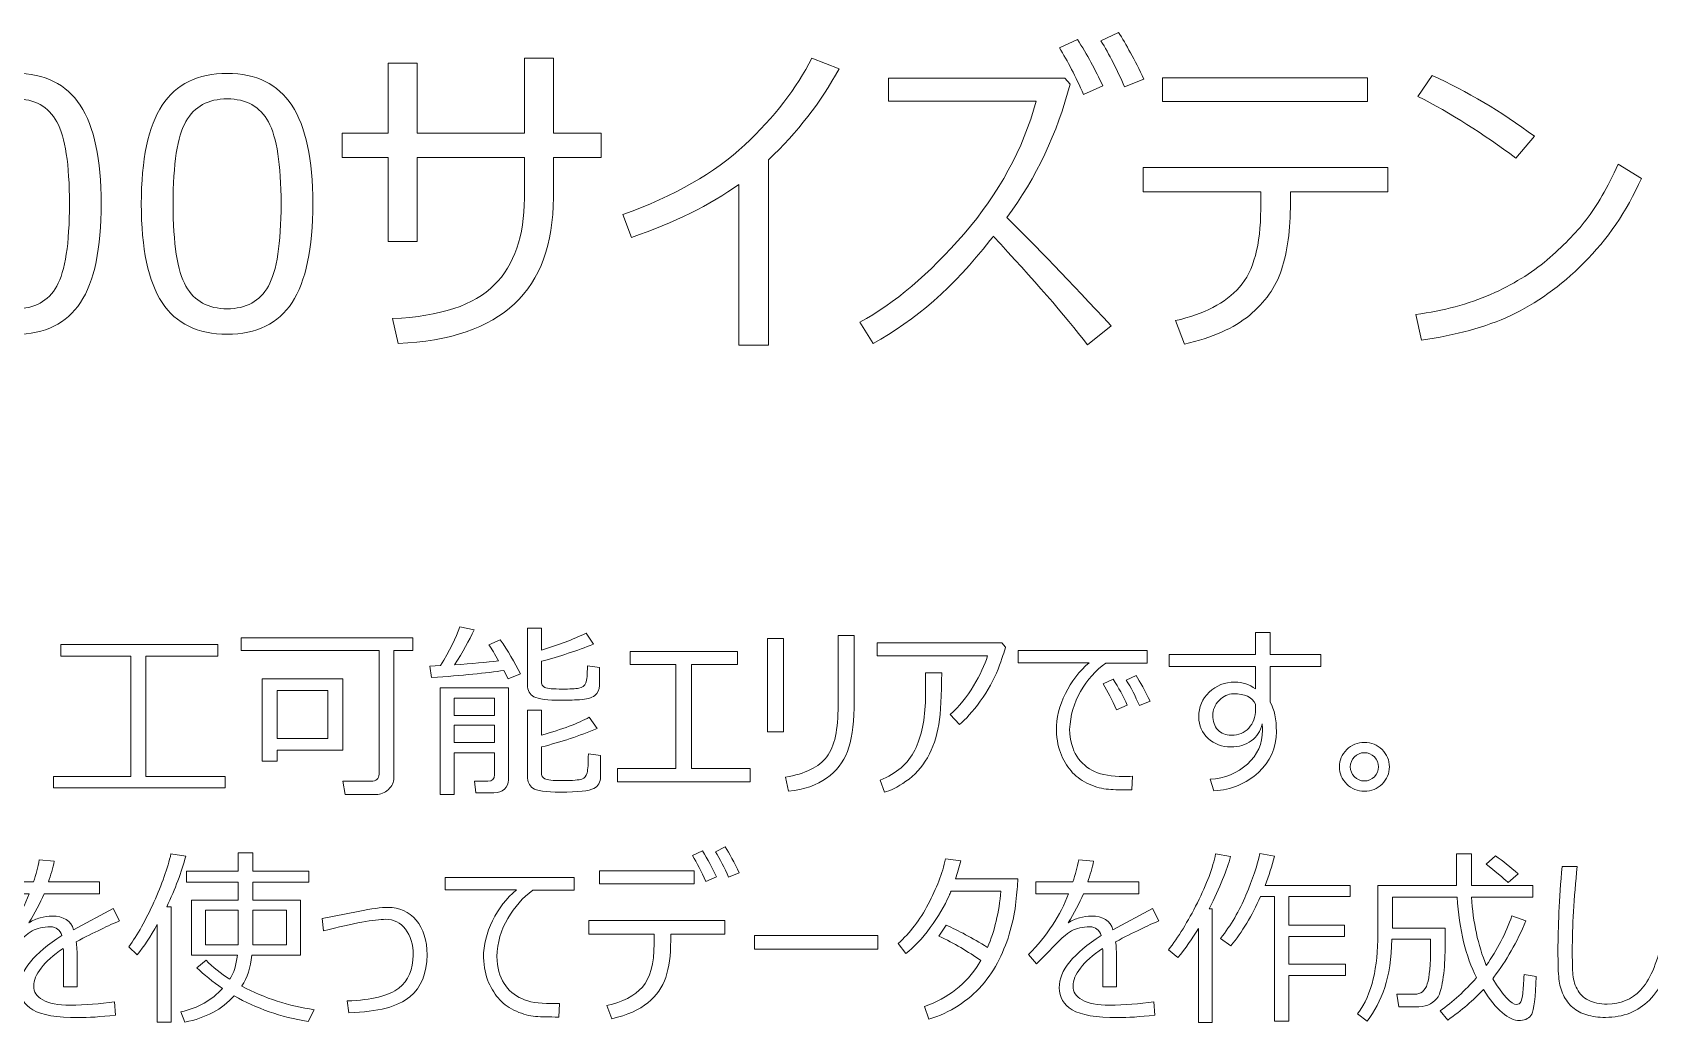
# Model space of a CAD drawing. Extents: x 0 to 812, y 0 to 300.
# Drawn here: x 637.84 to 680.57, y 273.74 to 299.9 of the extents above; entities that cross this region are included whole.
import ezdxf

# ---------------------------------------------------------------- set-up
doc = ezdxf.new("R2010")
doc.units = 0
doc.header["$MEASUREMENT"] = 0
doc.layers.add('TEMPLATE', color=216, linetype='CONTINUOUS', true_color=0x4c004c)

# ---------------------------------------------------------------- blocks, each defined once
blk = doc.blocks.new('block 3')
at = {"layer": 'TEMPLATE', "color": 214, "lineweight": 9, "true_color": 0x7f007f}
for points in [[(673.112, -1.923), (667.698, -1.923), (667.698, -1.295), (673.112, -1.295), (673.112, -1.923)], [(657.685, -18.575), (657.26, -18.575), (657.26, -16.11), (657.685, -16.11), (657.685, -18.575)], [(638.393, -20.057), (638.393, -19.752), (640.439, -19.752), (640.439, -16.581), (638.588, -16.581), (638.588, -16.273), (642.739, -16.273), (642.739, -16.581), (640.837, -16.581), (640.837, -19.752), (642.934, -19.752), (642.934, -20.057), (638.393, -20.057)], [(656.801, -19.901), (653.295, -19.901), (653.295, -19.545), (654.841, -19.545), (654.841, -16.801), (653.63, -16.801), (653.63, -16.456), (656.466, -16.456), (656.466, -16.801), (655.255, -16.801), (655.255, -19.545), (656.801, -19.545), (656.801, -19.901)], [(644.303, -19.064), (644.303, -19.349), (643.911, -19.349), (643.911, -17.176), (646.037, -17.176), (646.037, -19.064), (644.303, -19.064)], [(645.639, -17.482), (644.303, -17.482), (644.303, -18.751), (645.639, -18.751), (645.639, -17.482)], [(650.048, -18.143), (650.048, -17.689), (648.981, -17.689), (648.981, -18.143), (650.048, -18.143)], [(648.981, -18.861), (650.048, -18.861), (650.048, -18.402), (648.981, -18.402), (648.981, -18.861)], [(655.32, -22.595), (652.824, -22.595), (652.824, -22.246), (655.32, -22.246), (655.32, -22.595)], [(660.175, -24.319), (656.914, -24.319), (656.914, -23.958), (660.175, -23.958), (660.175, -24.319)]]:
    blk.add_lwpolyline(points, dxfattribs=at)
for points, knots in [([(666.116, -1.51), (666.116, -1.51), (665.611, -1.734), (665.611, -1.734), (665.4, -1.263), (665.187, -0.853), (664.973, -0.504), (664.973, -0.504), (665.448, -0.284), (665.448, -0.284), (665.703, -0.68), (665.926, -1.088), (666.116, -1.51)], [0, 0, 0, 0, 1, 1, 1, 2, 2, 2, 3, 3, 3, 4, 4, 4, 4]), ([(667.201, -1.33), (667.201, -1.33), (666.696, -1.537), (666.696, -1.537), (666.5, -1.083), (666.29, -0.677), (666.068, -0.319), (666.068, -0.319), (666.533, -0.095), (666.533, -0.095), (666.736, -0.409), (666.958, -0.82), (667.201, -1.33)], [0, 0, 0, 0, 1, 1, 1, 2, 2, 2, 3, 3, 3, 4, 4, 4, 4]), ([(648.001, -5.624), (648.001, -5.624), (647.237, -5.624), (647.237, -5.624), (647.237, -5.624), (647.237, -3.4), (647.237, -3.4), (647.237, -3.4), (646.024, -3.4), (646.024, -3.4), (646.024, -3.4), (646.024, -2.763), (646.024, -2.763), (646.024, -2.763), (647.237, -2.763), (647.237, -2.763), (647.237, -2.763), (647.237, -0.908), (647.237, -0.908), (647.237, -0.908), (648.001, -0.908), (648.001, -0.908), (648.001, -0.908), (648.001, -2.763), (648.001, -2.763), (648.001, -2.763), (650.836, -2.763), (650.836, -2.763), (650.836, -2.763), (650.836, -0.781), (650.836, -0.781), (650.836, -0.781), (651.601, -0.781), (651.601, -0.781), (651.601, -0.781), (651.601, -2.763), (651.601, -2.763), (651.601, -2.763), (652.862, -2.763), (652.862, -2.763), (652.862, -2.763), (652.862, -3.4), (652.862, -3.4), (652.862, -3.4), (651.601, -3.4), (651.601, -3.4), (651.601, -3.4), (651.601, -4.463), (651.601, -4.463), (651.601, -6.918), (650.234, -8.202), (647.501, -8.313), (647.501, -8.313), (647.355, -7.658), (647.355, -7.658), (648.615, -7.6), (649.51, -7.304), (650.041, -6.77), (650.571, -6.237), (650.836, -5.474), (650.836, -4.481), (650.836, -4.481), (650.836, -3.4), (650.836, -3.4), (650.836, -3.4), (648.001, -3.4), (648.001, -3.4), (648.001, -3.4), (648.001, -5.624), (648.001, -5.624)], [0, 0, 0, 0, 1, 1, 1, 2, 2, 2, 3, 3, 3, 4, 4, 4, 5, 5, 5, 6, 6, 6, 7, 7, 7, 8, 8, 8, 9, 9, 9, 10, 10, 10, 11, 11, 11, 12, 12, 12, 13, 13, 13, 14, 14, 14, 15, 15, 15, 16, 16, 16, 17, 17, 17, 18, 18, 18, 19, 19, 19, 20, 20, 20, 21, 21, 21, 22, 22, 22, 23, 23, 23, 23]), ([(657.287, -8.357), (657.287, -8.357), (656.505, -8.357), (656.505, -8.357), (656.505, -8.357), (656.505, -4.112), (656.505, -4.112), (655.743, -4.657), (654.797, -5.124), (653.666, -5.514), (653.666, -5.514), (653.433, -4.912), (653.433, -4.912), (654.796, -4.422), (655.87, -3.809), (656.657, -3.07), (657.443, -2.332), (658.034, -1.569), (658.43, -0.781), (658.43, -0.781), (659.15, -1.062), (659.15, -1.062), (658.67, -1.941), (658.049, -2.741), (657.287, -3.461), (657.287, -3.461), (657.287, -8.357), (657.287, -8.357)], [0, 0, 0, 0, 1, 1, 1, 2, 2, 2, 3, 3, 3, 4, 4, 4, 5, 5, 5, 6, 6, 6, 7, 7, 7, 8, 8, 8, 9, 9, 9, 9]), ([(637.393, -8.071), (636.613, -8.071), (636.041, -7.793), (635.675, -7.236), (635.308, -6.68), (635.125, -5.811), (635.125, -4.63), (635.125, -3.45), (635.309, -2.58), (635.677, -2.02), (636.044, -1.461), (636.616, -1.181), (637.393, -1.181), (638.163, -1.181), (638.733, -1.461), (639.102, -2.022), (639.471, -2.583), (639.656, -3.45), (639.656, -4.622), (639.656, -5.805), (639.473, -6.676), (639.107, -7.234), (638.74, -7.792), (638.169, -8.071), (637.393, -8.071)], [0, 0, 0, 0, 1, 1, 1, 2, 2, 2, 3, 3, 3, 4, 4, 4, 5, 5, 5, 6, 6, 6, 7, 7, 7, 8, 8, 8, 8]), ([(642.983, -8.071), (642.203, -8.071), (641.631, -7.793), (641.265, -7.236), (640.898, -6.68), (640.715, -5.811), (640.715, -4.63), (640.715, -3.45), (640.899, -2.58), (641.267, -2.02), (641.634, -1.461), (642.206, -1.181), (642.983, -1.181), (643.753, -1.181), (644.323, -1.461), (644.692, -2.022), (645.061, -2.583), (645.246, -3.45), (645.246, -4.622), (645.246, -5.805), (645.063, -6.676), (644.697, -7.234), (644.33, -7.792), (643.759, -8.071), (642.983, -8.071)], [0, 0, 0, 0, 1, 1, 1, 2, 2, 2, 3, 3, 3, 4, 4, 4, 5, 5, 5, 6, 6, 6, 7, 7, 7, 8, 8, 8, 8]), ([(677.528, -2.842), (677.528, -2.842), (677.032, -3.418), (677.032, -3.418), (676.168, -2.773), (675.305, -2.229), (674.444, -1.787), (674.444, -1.787), (674.822, -1.238), (674.822, -1.238), (675.735, -1.648), (676.638, -2.183), (677.528, -2.842)], [0, 0, 0, 0, 1, 1, 1, 2, 2, 2, 3, 3, 3, 4, 4, 4, 4]), ([(660.047, -8.313), (660.047, -8.313), (659.7, -7.755), (659.7, -7.755), (660.611, -7.263), (661.529, -6.483), (662.453, -5.415), (663.377, -4.347), (664.013, -3.18), (664.358, -1.915), (664.358, -1.915), (660.456, -1.915), (660.456, -1.915), (660.456, -1.915), (660.456, -1.304), (660.456, -1.304), (660.456, -1.304), (665.118, -1.304), (665.118, -1.304), (665.118, -1.304), (665.254, -1.466), (665.254, -1.466), (664.918, -2.755), (664.361, -3.93), (663.585, -4.991), (664.338, -5.726), (665.254, -6.678), (666.336, -7.847), (666.336, -7.847), (665.712, -8.348), (665.712, -8.348), (665.114, -7.572), (664.285, -6.617), (663.224, -5.483), (663.195, -5.521), (663.166, -5.559), (663.136, -5.597), (662.187, -6.813), (661.157, -7.718), (660.047, -8.313)], [0, 0, 0, 0, 1, 1, 1, 2, 2, 2, 3, 3, 3, 4, 4, 4, 5, 5, 5, 6, 6, 6, 7, 7, 7, 8, 8, 8, 9, 9, 9, 10, 10, 10, 11, 11, 11, 12, 12, 12, 13, 13, 13, 13]), ([(637.393, -1.853), (636.892, -1.853), (636.529, -2.052), (636.303, -2.449), (636.077, -2.845), (635.965, -3.573), (635.965, -4.63), (635.965, -5.679), (636.077, -6.403), (636.303, -6.801), (636.529, -7.2), (636.892, -7.399), (637.393, -7.399), (637.894, -7.399), (638.256, -7.2), (638.481, -6.801), (638.705, -6.403), (638.816, -5.676), (638.816, -4.622), (638.816, -3.587), (638.705, -2.868), (638.483, -2.462), (638.26, -2.056), (637.897, -1.853), (637.393, -1.853)], [0, 0, 0, 0, 1, 1, 1, 2, 2, 2, 3, 3, 3, 4, 4, 4, 5, 5, 5, 6, 6, 6, 7, 7, 7, 8, 8, 8, 8]), ([(642.983, -1.853), (642.482, -1.853), (642.119, -2.052), (641.893, -2.449), (641.667, -2.845), (641.555, -3.573), (641.555, -4.63), (641.555, -5.679), (641.667, -6.403), (641.893, -6.801), (642.119, -7.2), (642.482, -7.399), (642.983, -7.399), (643.484, -7.399), (643.846, -7.2), (644.071, -6.801), (644.295, -6.403), (644.407, -5.676), (644.407, -4.622), (644.407, -3.587), (644.295, -2.868), (644.073, -2.462), (643.85, -2.056), (643.487, -1.853), (642.983, -1.853)], [0, 0, 0, 0, 1, 1, 1, 2, 2, 2, 3, 3, 3, 4, 4, 4, 5, 5, 5, 6, 6, 6, 7, 7, 7, 8, 8, 8, 8]), ([(671.077, -4.604), (671.077, -5.313), (670.999, -5.9), (670.842, -6.366), (670.686, -6.832), (670.402, -7.234), (669.992, -7.572), (669.582, -7.911), (669.01, -8.164), (668.278, -8.331), (668.278, -8.331), (668.041, -7.711), (668.041, -7.711), (668.794, -7.544), (669.357, -7.249), (669.73, -6.825), (670.104, -6.402), (670.291, -5.716), (670.291, -4.767), (670.291, -4.767), (670.291, -4.31), (670.291, -4.31), (670.291, -4.31), (667.184, -4.31), (667.184, -4.31), (667.184, -4.31), (667.184, -3.668), (667.184, -3.668), (667.184, -3.668), (673.653, -3.668), (673.653, -3.668), (673.653, -3.668), (673.653, -4.31), (673.653, -4.31), (673.653, -4.31), (671.077, -4.31), (671.077, -4.31), (671.077, -4.31), (671.077, -4.604), (671.077, -4.604)], [0, 0, 0, 0, 1, 1, 1, 2, 2, 2, 3, 3, 3, 4, 4, 4, 5, 5, 5, 6, 6, 6, 7, 7, 7, 8, 8, 8, 9, 9, 9, 10, 10, 10, 11, 11, 11, 12, 12, 12, 13, 13, 13, 13]), ([(680.35, -3.958), (679.957, -4.828), (679.45, -5.572), (678.829, -6.188), (678.208, -6.805), (677.563, -7.268), (676.896, -7.577), (676.228, -7.886), (675.443, -8.102), (674.54, -8.225), (674.54, -8.225), (674.386, -7.548), (674.386, -7.548), (675.122, -7.452), (675.781, -7.275), (676.364, -7.019), (676.947, -6.763), (677.444, -6.459), (677.856, -6.109), (678.267, -5.759), (678.613, -5.405), (678.891, -5.046), (679.169, -4.687), (679.45, -4.198), (679.735, -3.58), (679.735, -3.58), (680.35, -3.958), (680.35, -3.958)], [0, 0, 0, 0, 1, 1, 1, 2, 2, 2, 3, 3, 3, 4, 4, 4, 5, 5, 5, 6, 6, 6, 7, 7, 7, 8, 8, 8, 9, 9, 9, 9]), ([(648.386, -17.145), (648.386, -17.145), (648.339, -16.837), (648.339, -16.837), (648.339, -16.837), (648.617, -16.827), (648.617, -16.827), (648.86, -16.433), (649.031, -16.092), (649.13, -15.802), (649.13, -15.802), (649.506, -15.885), (649.506, -15.885), (649.377, -16.163), (649.207, -16.47), (648.993, -16.805), (649.449, -16.775), (649.837, -16.74), (650.156, -16.703), (650.056, -16.524), (649.971, -16.381), (649.899, -16.276), (649.899, -16.276), (650.199, -16.144), (650.199, -16.144), (650.396, -16.435), (650.576, -16.736), (650.736, -17.047), (650.736, -17.047), (650.41, -17.174), (650.41, -17.174), (650.41, -17.174), (650.295, -16.957), (650.295, -16.957), (649.836, -17.02), (649.199, -17.083), (648.386, -17.145)], [0, 0, 0, 0, 1, 1, 1, 2, 2, 2, 3, 3, 3, 4, 4, 4, 5, 5, 5, 6, 6, 6, 7, 7, 7, 8, 8, 8, 9, 9, 9, 10, 10, 10, 11, 11, 11, 12, 12, 12, 12]), ([(646.918, -20.231), (646.918, -20.231), (646.098, -20.231), (646.098, -20.231), (646.098, -20.231), (646.042, -19.879), (646.042, -19.879), (646.042, -19.879), (646.777, -19.879), (646.777, -19.879), (646.923, -19.879), (646.997, -19.818), (646.997, -19.696), (646.997, -19.696), (646.997, -16.427), (646.997, -16.427), (646.997, -16.427), (643.354, -16.427), (643.354, -16.427), (643.354, -16.427), (643.354, -16.09), (643.354, -16.09), (643.354, -16.09), (647.888, -16.09), (647.888, -16.09), (647.888, -16.09), (647.888, -16.427), (647.888, -16.427), (647.888, -16.427), (647.387, -16.427), (647.387, -16.427), (647.387, -16.427), (647.387, -19.789), (647.387, -19.789), (647.387, -19.911), (647.339, -20.015), (647.242, -20.101), (647.145, -20.187), (647.037, -20.231), (646.918, -20.231)], [0, 0, 0, 0, 1, 1, 1, 2, 2, 2, 3, 3, 3, 4, 4, 4, 5, 5, 5, 6, 6, 6, 7, 7, 7, 8, 8, 8, 9, 9, 9, 10, 10, 10, 11, 11, 11, 12, 12, 12, 13, 13, 13, 13]), ([(650.92, -15.834), (650.92, -15.834), (651.286, -15.834), (651.286, -15.834), (651.286, -15.834), (651.286, -16.42), (651.286, -16.42), (651.724, -16.286), (652.117, -16.136), (652.465, -15.97), (652.465, -15.97), (652.658, -16.261), (652.658, -16.261), (652.232, -16.432), (651.774, -16.582), (651.286, -16.712), (651.286, -16.712), (651.286, -17.235), (651.286, -17.235), (651.286, -17.318), (651.317, -17.374), (651.379, -17.403), (651.441, -17.433), (651.595, -17.447), (651.843, -17.447), (652.036, -17.447), (652.18, -17.439), (652.273, -17.423), (652.367, -17.407), (652.428, -17.361), (652.458, -17.285), (652.487, -17.209), (652.502, -17.058), (652.502, -16.832), (652.502, -16.832), (652.817, -16.874), (652.817, -16.874), (652.817, -16.874), (652.817, -17.352), (652.817, -17.352), (652.817, -17.466), (652.776, -17.555), (652.693, -17.618), (652.611, -17.682), (652.479, -17.718), (652.295, -17.728), (652.112, -17.738), (651.954, -17.743), (651.821, -17.743), (651.444, -17.743), (651.201, -17.712), (651.088, -17.65), (650.976, -17.588), (650.92, -17.484), (650.92, -17.338), (650.92, -17.338), (650.92, -15.834), (650.92, -15.834)], [0, 0, 0, 0, 1, 1, 1, 2, 2, 2, 3, 3, 3, 4, 4, 4, 5, 5, 5, 6, 6, 6, 7, 7, 7, 8, 8, 8, 9, 9, 9, 10, 10, 10, 11, 11, 11, 12, 12, 12, 13, 13, 13, 14, 14, 14, 15, 15, 15, 16, 16, 16, 17, 17, 17, 18, 18, 18, 19, 19, 19, 19]), ([(659.548, -17.95), (659.536, -18.431), (659.477, -18.812), (659.369, -19.095), (659.262, -19.379), (659.079, -19.613), (658.822, -19.8), (658.565, -19.986), (658.23, -20.101), (657.817, -20.145), (657.817, -20.145), (657.736, -19.772), (657.736, -19.772), (658.255, -19.687), (658.618, -19.508), (658.825, -19.236), (659.032, -18.963), (659.131, -18.511), (659.123, -17.88), (659.123, -17.88), (659.123, -16.027), (659.123, -16.027), (659.123, -16.027), (659.548, -16.027), (659.548, -16.027), (659.548, -16.027), (659.548, -17.95), (659.548, -17.95)], [0, 0, 0, 0, 1, 1, 1, 2, 2, 2, 3, 3, 3, 4, 4, 4, 5, 5, 5, 6, 6, 6, 7, 7, 7, 8, 8, 8, 9, 9, 9, 9]), ([(663.547, -16.341), (663.525, -16.444), (663.46, -16.637), (663.35, -16.919), (663.24, -17.201), (663.084, -17.484), (662.882, -17.766), (662.679, -18.048), (662.494, -18.253), (662.328, -18.38), (662.328, -18.38), (662.089, -18.116), (662.089, -18.116), (662.325, -17.905), (662.53, -17.654), (662.704, -17.364), (662.878, -17.075), (663.001, -16.81), (663.073, -16.571), (663.073, -16.571), (660.161, -16.571), (660.161, -16.571), (660.161, -16.571), (660.161, -16.227), (660.161, -16.227), (660.161, -16.227), (663.451, -16.227), (663.451, -16.227), (663.451, -16.227), (663.547, -16.341), (663.547, -16.341)], [0, 0, 0, 0, 1, 1, 1, 2, 2, 2, 3, 3, 3, 4, 4, 4, 5, 5, 5, 6, 6, 6, 7, 7, 7, 8, 8, 8, 9, 9, 9, 10, 10, 10, 10]), ([(671.877, -16.854), (671.877, -16.854), (670.544, -16.854), (670.544, -16.854), (670.544, -16.854), (670.544, -17.794), (670.544, -17.794), (670.651, -17.983), (670.705, -18.242), (670.705, -18.57), (670.703, -19), (670.544, -19.361), (670.228, -19.653), (669.911, -19.945), (669.52, -20.106), (669.055, -20.135), (669.055, -20.135), (668.955, -19.83), (668.955, -19.83), (669.345, -19.803), (669.674, -19.668), (669.939, -19.427), (670.206, -19.187), (670.339, -18.888), (670.339, -18.531), (670.339, -18.471), (670.336, -18.417), (670.329, -18.368), (670.288, -18.557), (670.193, -18.705), (670.043, -18.813), (669.894, -18.922), (669.714, -18.976), (669.504, -18.976), (669.266, -18.976), (669.065, -18.9), (668.901, -18.75), (668.736, -18.599), (668.654, -18.41), (668.654, -18.182), (668.654, -17.92), (668.746, -17.702), (668.931, -17.527), (669.116, -17.352), (669.343, -17.264), (669.611, -17.264), (669.813, -17.264), (669.993, -17.324), (670.151, -17.443), (670.151, -17.443), (670.151, -16.854), (670.151, -16.854), (670.151, -16.854), (667.876, -16.854), (667.876, -16.854), (667.876, -16.854), (667.876, -16.534), (667.876, -16.534), (667.876, -16.534), (670.151, -16.534), (670.151, -16.534), (670.151, -16.534), (670.151, -15.951), (670.151, -15.951), (670.151, -15.951), (670.544, -15.951), (670.544, -15.951), (670.544, -15.951), (670.544, -16.534), (670.544, -16.534), (670.544, -16.534), (671.877, -16.534), (671.877, -16.534), (671.877, -16.534), (671.877, -16.854), (671.877, -16.854)], [0, 0, 0, 0, 1, 1, 1, 2, 2, 2, 3, 3, 3, 4, 4, 4, 5, 5, 5, 6, 6, 6, 7, 7, 7, 8, 8, 8, 9, 9, 9, 10, 10, 10, 11, 11, 11, 12, 12, 12, 13, 13, 13, 14, 14, 14, 15, 15, 15, 16, 16, 16, 17, 17, 17, 18, 18, 18, 19, 19, 19, 20, 20, 20, 21, 21, 21, 22, 22, 22, 23, 23, 23, 24, 24, 24, 25, 25, 25, 25]), ([(667.29, -16.759), (667.29, -16.759), (666.196, -16.759), (666.196, -16.759), (665.932, -16.954), (665.711, -17.204), (665.533, -17.507), (665.355, -17.811), (665.258, -18.146), (665.243, -18.512), (665.252, -18.803), (665.315, -19.04), (665.434, -19.222), (665.553, -19.405), (665.709, -19.539), (665.903, -19.626), (666.096, -19.714), (666.353, -19.757), (666.672, -19.757), (666.747, -19.757), (666.823, -19.755), (666.901, -19.75), (666.901, -19.75), (666.882, -20.111), (666.882, -20.111), (666.882, -20.111), (666.872, -20.111), (666.872, -20.111), (666.629, -20.111), (666.428, -20.106), (666.268, -20.095), (666.107, -20.085), (665.938, -20.039), (665.761, -19.96), (665.584, -19.88), (665.437, -19.779), (665.322, -19.656), (665.206, -19.533), (665.108, -19.379), (665.027, -19.196), (664.947, -19.012), (664.902, -18.793), (664.892, -18.539), (664.892, -18.212), (664.971, -17.887), (665.13, -17.566), (665.289, -17.244), (665.499, -16.972), (665.761, -16.749), (665.761, -16.749), (663.879, -16.749), (663.879, -16.749), (663.879, -16.749), (663.879, -16.424), (663.879, -16.424), (663.879, -16.424), (667.29, -16.424), (667.29, -16.424), (667.29, -16.424), (667.29, -16.759), (667.29, -16.759)], [0, 0, 0, 0, 1, 1, 1, 2, 2, 2, 3, 3, 3, 4, 4, 4, 5, 5, 5, 6, 6, 6, 7, 7, 7, 8, 8, 8, 9, 9, 9, 10, 10, 10, 11, 11, 11, 12, 12, 12, 13, 13, 13, 14, 14, 14, 15, 15, 15, 16, 16, 16, 17, 17, 17, 18, 18, 18, 19, 19, 19, 20, 20, 20, 20]), ([(661.862, -17.02), (661.862, -17.603), (661.837, -18.057), (661.785, -18.383), (661.734, -18.708), (661.634, -19.001), (661.485, -19.26), (661.336, -19.52), (661.147, -19.728), (660.917, -19.884), (660.688, -20.04), (660.498, -20.135), (660.348, -20.17), (660.348, -20.17), (660.234, -19.85), (660.234, -19.85), (660.668, -19.679), (660.974, -19.415), (661.152, -19.058), (661.329, -18.7), (661.424, -18.247), (661.435, -17.696), (661.435, -17.696), (661.437, -17.02), (661.437, -17.02), (661.437, -17.02), (661.862, -17.02), (661.862, -17.02)], [0, 0, 0, 0, 1, 1, 1, 2, 2, 2, 3, 3, 3, 4, 4, 4, 5, 5, 5, 6, 6, 6, 7, 7, 7, 8, 8, 8, 9, 9, 9, 9]), ([(667.368, -17.77), (667.368, -17.77), (667.087, -17.884), (667.087, -17.884), (666.978, -17.632), (666.861, -17.407), (666.738, -17.208), (666.738, -17.208), (666.996, -17.084), (666.996, -17.084), (667.109, -17.258), (667.232, -17.486), (667.368, -17.77)], [0, 0, 0, 0, 1, 1, 1, 2, 2, 2, 3, 3, 3, 4, 4, 4, 4]), ([(650.048, -19.132), (650.048, -19.132), (648.981, -19.132), (648.981, -19.132), (648.981, -19.132), (648.981, -20.233), (648.981, -20.233), (648.981, -20.233), (648.615, -20.233), (648.615, -20.233), (648.615, -20.233), (648.615, -17.413), (648.615, -17.413), (648.615, -17.413), (650.414, -17.413), (650.414, -17.413), (650.414, -17.413), (650.414, -19.847), (650.414, -19.847), (650.414, -19.943), (650.379, -20.024), (650.308, -20.09), (650.237, -20.156), (650.146, -20.189), (650.033, -20.189), (650.033, -20.189), (649.557, -20.189), (649.557, -20.189), (649.557, -20.189), (649.518, -19.877), (649.518, -19.877), (649.518, -19.877), (649.87, -19.877), (649.87, -19.877), (649.989, -19.877), (650.048, -19.821), (650.048, -19.708), (650.048, -19.708), (650.048, -19.132), (650.048, -19.132)], [0, 0, 0, 0, 1, 1, 1, 2, 2, 2, 3, 3, 3, 4, 4, 4, 5, 5, 5, 6, 6, 6, 7, 7, 7, 8, 8, 8, 9, 9, 9, 10, 10, 10, 11, 11, 11, 12, 12, 12, 13, 13, 13, 13]), ([(666.764, -17.87), (666.764, -17.87), (666.484, -17.994), (666.484, -17.994), (666.367, -17.732), (666.248, -17.504), (666.13, -17.311), (666.13, -17.311), (666.393, -17.189), (666.393, -17.189), (666.535, -17.408), (666.659, -17.635), (666.764, -17.87)], [0, 0, 0, 0, 1, 1, 1, 2, 2, 2, 3, 3, 3, 4, 4, 4, 4]), ([(670.156, -17.845), (670.063, -17.661), (669.869, -17.569), (669.575, -17.569), (669.431, -17.571), (669.304, -17.63), (669.191, -17.748), (669.079, -17.865), (669.024, -17.996), (669.025, -18.141), (669.025, -18.299), (669.069, -18.426), (669.157, -18.522), (669.245, -18.618), (669.365, -18.666), (669.516, -18.666), (669.708, -18.666), (669.862, -18.603), (669.976, -18.478), (670.091, -18.352), (670.151, -18.188), (670.156, -17.985), (670.156, -17.985), (670.156, -17.845), (670.156, -17.845)], [0, 0, 0, 0, 1, 1, 1, 2, 2, 2, 3, 3, 3, 4, 4, 4, 5, 5, 5, 6, 6, 6, 7, 7, 7, 8, 8, 8, 8]), ([(650.92, -18.006), (650.92, -18.006), (651.286, -18.006), (651.286, -18.006), (651.286, -18.006), (651.286, -18.663), (651.286, -18.663), (651.843, -18.51), (652.262, -18.352), (652.546, -18.19), (652.546, -18.19), (652.756, -18.485), (652.756, -18.485), (652.302, -18.679), (651.812, -18.842), (651.286, -18.976), (651.286, -18.976), (651.286, -19.647), (651.286, -19.647), (651.286, -19.732), (651.316, -19.789), (651.378, -19.819), (651.439, -19.849), (651.591, -19.864), (651.835, -19.864), (652.113, -19.864), (652.287, -19.851), (652.356, -19.825), (652.426, -19.799), (652.471, -19.744), (652.493, -19.661), (652.515, -19.577), (652.526, -19.409), (652.526, -19.159), (652.526, -19.159), (652.848, -19.198), (652.848, -19.198), (652.848, -19.198), (652.848, -19.769), (652.848, -19.769), (652.848, -19.906), (652.789, -20.007), (652.67, -20.072), (652.551, -20.137), (652.257, -20.17), (651.787, -20.17), (651.397, -20.17), (651.156, -20.135), (651.061, -20.065), (650.967, -19.995), (650.92, -19.891), (650.92, -19.755), (650.92, -19.755), (650.92, -18.006), (650.92, -18.006)], [0, 0, 0, 0, 1, 1, 1, 2, 2, 2, 3, 3, 3, 4, 4, 4, 5, 5, 5, 6, 6, 6, 7, 7, 7, 8, 8, 8, 9, 9, 9, 10, 10, 10, 11, 11, 11, 12, 12, 12, 13, 13, 13, 14, 14, 14, 15, 15, 15, 16, 16, 16, 17, 17, 17, 18, 18, 18, 18]), ([(672.372, -19.501), (672.372, -19.323), (672.436, -19.172), (672.565, -19.047), (672.694, -18.921), (672.849, -18.859), (673.031, -18.859), (673.214, -18.859), (673.369, -18.921), (673.498, -19.047), (673.626, -19.172), (673.691, -19.323), (673.691, -19.501), (673.691, -19.678), (673.626, -19.829), (673.498, -19.955), (673.369, -20.08), (673.214, -20.143), (673.031, -20.143), (672.849, -20.143), (672.694, -20.08), (672.565, -19.955), (672.436, -19.829), (672.372, -19.678), (672.372, -19.501)], [0, 0, 0, 0, 1, 1, 1, 2, 2, 2, 3, 3, 3, 4, 4, 4, 5, 5, 5, 6, 6, 6, 7, 7, 7, 8, 8, 8, 8]), ([(672.658, -19.501), (672.658, -19.603), (672.695, -19.691), (672.768, -19.764), (672.841, -19.838), (672.929, -19.874), (673.031, -19.874), (673.134, -19.874), (673.222, -19.838), (673.295, -19.764), (673.368, -19.691), (673.405, -19.603), (673.405, -19.501), (673.405, -19.398), (673.368, -19.31), (673.295, -19.237), (673.222, -19.164), (673.134, -19.127), (673.031, -19.127), (672.929, -19.127), (672.841, -19.164), (672.768, -19.237), (672.695, -19.31), (672.658, -19.398), (672.658, -19.501)], [0, 0, 0, 0, 1, 1, 1, 2, 2, 2, 3, 3, 3, 4, 4, 4, 5, 5, 5, 6, 6, 6, 7, 7, 7, 8, 8, 8, 8]), ([(645.119, -26.228), (644.402, -26.111), (643.752, -25.885), (643.171, -25.55), (642.846, -25.909), (642.41, -26.141), (641.865, -26.245), (641.865, -26.245), (641.762, -25.974), (641.762, -25.974), (642.215, -25.87), (642.582, -25.664), (642.863, -25.357), (642.598, -25.176), (642.372, -24.995), (642.185, -24.812), (642.185, -24.812), (642.427, -24.612), (642.427, -24.612), (642.602, -24.791), (642.811, -24.958), (643.054, -25.113), (643.158, -24.945), (643.225, -24.734), (643.254, -24.48), (643.254, -24.48), (642.038, -24.48), (642.038, -24.48), (642.038, -24.48), (642.038, -23.02), (642.038, -23.02), (642.038, -23.02), (643.276, -23.02), (643.276, -23.02), (643.276, -23.02), (643.276, -22.551), (643.276, -22.551), (643.276, -22.551), (641.911, -22.551), (641.911, -22.551), (641.911, -22.551), (641.911, -22.261), (641.911, -22.261), (641.911, -22.261), (643.276, -22.261), (643.276, -22.261), (643.276, -22.261), (643.276, -21.773), (643.276, -21.773), (643.276, -21.773), (643.659, -21.773), (643.659, -21.773), (643.659, -21.773), (643.659, -22.261), (643.659, -22.261), (643.659, -22.261), (645.139, -22.261), (645.139, -22.261), (645.139, -22.261), (645.139, -22.551), (645.139, -22.551), (645.139, -22.551), (643.659, -22.551), (643.659, -22.551), (643.659, -22.551), (643.659, -23.02), (643.659, -23.02), (643.659, -23.02), (644.919, -23.02), (644.919, -23.02), (644.919, -23.02), (644.919, -24.48), (644.919, -24.48), (644.919, -24.48), (643.638, -24.48), (643.638, -24.48), (643.6, -24.807), (643.512, -25.076), (643.374, -25.286), (643.374, -25.286), (643.369, -25.296), (643.369, -25.296), (643.979, -25.616), (644.616, -25.824), (645.281, -25.918), (645.281, -25.918), (645.119, -26.228), (645.119, -26.228)], [0, 0, 0, 0, 1, 1, 1, 2, 2, 2, 3, 3, 3, 4, 4, 4, 5, 5, 5, 6, 6, 6, 7, 7, 7, 8, 8, 8, 9, 9, 9, 10, 10, 10, 11, 11, 11, 12, 12, 12, 13, 13, 13, 14, 14, 14, 15, 15, 15, 16, 16, 16, 17, 17, 17, 18, 18, 18, 19, 19, 19, 20, 20, 20, 21, 21, 21, 22, 22, 22, 23, 23, 23, 24, 24, 24, 25, 25, 25, 26, 26, 26, 27, 27, 27, 28, 28, 28, 29, 29, 29, 29]), ([(655.91, -22.405), (655.91, -22.405), (655.63, -22.529), (655.63, -22.529), (655.512, -22.267), (655.394, -22.039), (655.275, -21.846), (655.275, -21.846), (655.539, -21.724), (655.539, -21.724), (655.681, -21.944), (655.805, -22.171), (655.91, -22.405)], [0, 0, 0, 0, 1, 1, 1, 2, 2, 2, 3, 3, 3, 4, 4, 4, 4]), ([(656.513, -22.305), (656.513, -22.305), (656.232, -22.42), (656.232, -22.42), (656.124, -22.167), (656.007, -21.942), (655.883, -21.743), (655.883, -21.743), (656.142, -21.619), (656.142, -21.619), (656.255, -21.793), (656.378, -22.022), (656.513, -22.305)], [0, 0, 0, 0, 1, 1, 1, 2, 2, 2, 3, 3, 3, 4, 4, 4, 4]), ([(670.654, -26.218), (670.654, -26.218), (670.654, -22.93), (670.654, -22.93), (670.654, -22.93), (670.286, -22.93), (670.286, -22.93), (670.062, -23.433), (669.801, -23.866), (669.502, -24.229), (669.502, -24.229), (669.231, -24.036), (669.231, -24.036), (669.504, -23.686), (669.728, -23.303), (669.902, -22.888), (670.077, -22.473), (670.198, -22.108), (670.266, -21.792), (670.266, -21.792), (670.659, -21.858), (670.659, -21.858), (670.591, -22.12), (670.506, -22.381), (670.405, -22.639), (670.405, -22.639), (672.654, -22.639), (672.654, -22.639), (672.654, -22.639), (672.654, -22.93), (672.654, -22.93), (672.654, -22.93), (671.037, -22.93), (671.037, -22.93), (671.037, -22.93), (671.037, -23.684), (671.037, -23.684), (671.037, -23.684), (672.505, -23.684), (672.505, -23.684), (672.505, -23.684), (672.505, -23.98), (672.505, -23.98), (672.505, -23.98), (671.037, -23.98), (671.037, -23.98), (671.037, -23.98), (671.037, -24.714), (671.037, -24.714), (671.037, -24.714), (672.532, -24.714), (672.532, -24.714), (672.532, -24.714), (672.532, -25.015), (672.532, -25.015), (672.532, -25.015), (671.037, -25.015), (671.037, -25.015), (671.037, -25.015), (671.037, -26.218), (671.037, -26.218), (671.037, -26.218), (670.654, -26.218), (670.654, -26.218)], [0, 0, 0, 0, 1, 1, 1, 2, 2, 2, 3, 3, 3, 4, 4, 4, 5, 5, 5, 6, 6, 6, 7, 7, 7, 8, 8, 8, 9, 9, 9, 10, 10, 10, 11, 11, 11, 12, 12, 12, 13, 13, 13, 14, 14, 14, 15, 15, 15, 16, 16, 16, 17, 17, 17, 18, 18, 18, 19, 19, 19, 20, 20, 20, 21, 21, 21, 21]), ([(639.021, -25.315), (639.021, -25.315), (638.659, -25.315), (638.659, -25.315), (638.659, -25.315), (638.659, -24.514), (638.659, -24.514), (638.659, -24.436), (638.657, -24.364), (638.652, -24.297), (638.131, -24.657), (637.871, -24.99), (637.871, -25.296), (637.871, -25.449), (637.95, -25.57), (638.11, -25.661), (638.269, -25.751), (638.513, -25.796), (638.84, -25.796), (639.235, -25.796), (639.624, -25.766), (640.004, -25.706), (640.004, -25.706), (640.029, -26.06), (640.029, -26.06), (639.642, -26.105), (639.316, -26.128), (639.052, -26.128), (638.481, -26.128), (638.081, -26.06), (637.851, -25.923), (637.622, -25.786), (637.507, -25.591), (637.507, -25.337), (637.505, -25.106), (637.598, -24.878), (637.784, -24.652), (637.97, -24.427), (638.247, -24.195), (638.613, -23.958), (638.566, -23.805), (638.467, -23.728), (638.318, -23.728), (638.122, -23.728), (637.961, -23.764), (637.833, -23.834), (637.705, -23.905), (637.507, -24.083), (637.238, -24.368), (637.238, -24.368), (636.907, -24.71), (636.907, -24.71), (636.907, -24.71), (636.696, -24.461), (636.696, -24.461), (637.188, -23.959), (637.539, -23.425), (637.751, -22.859), (637.751, -22.859), (636.892, -22.859), (636.892, -22.859), (636.892, -22.859), (636.892, -22.542), (636.892, -22.542), (636.892, -22.542), (637.866, -22.542), (637.866, -22.542), (637.934, -22.348), (637.986, -22.153), (638.02, -21.956), (638.02, -21.956), (638.415, -21.99), (638.415, -21.99), (638.378, -22.177), (638.326, -22.361), (638.259, -22.542), (638.259, -22.542), (639.609, -22.542), (639.609, -22.542), (639.609, -22.542), (639.609, -22.859), (639.609, -22.859), (639.609, -22.859), (638.144, -22.859), (638.144, -22.859), (638.037, -23.103), (637.902, -23.359), (637.741, -23.626), (637.839, -23.564), (637.94, -23.518), (638.044, -23.489), (638.148, -23.46), (638.251, -23.445), (638.352, -23.445), (638.667, -23.445), (638.859, -23.566), (638.925, -23.809), (638.925, -23.809), (639.973, -23.245), (639.973, -23.245), (639.973, -23.245), (640.134, -23.574), (640.134, -23.574), (639.86, -23.685), (639.481, -23.868), (638.996, -24.124), (639.012, -24.239), (639.021, -24.39), (639.021, -24.575), (639.021, -24.575), (639.021, -25.315), (639.021, -25.315)], [0, 0, 0, 0, 1, 1, 1, 2, 2, 2, 3, 3, 3, 4, 4, 4, 5, 5, 5, 6, 6, 6, 7, 7, 7, 8, 8, 8, 9, 9, 9, 10, 10, 10, 11, 11, 11, 12, 12, 12, 13, 13, 13, 14, 14, 14, 15, 15, 15, 16, 16, 16, 17, 17, 17, 18, 18, 18, 19, 19, 19, 20, 20, 20, 21, 21, 21, 22, 22, 22, 23, 23, 23, 24, 24, 24, 25, 25, 25, 26, 26, 26, 27, 27, 27, 28, 28, 28, 29, 29, 29, 30, 30, 30, 31, 31, 31, 32, 32, 32, 33, 33, 33, 34, 34, 34, 35, 35, 35, 36, 36, 36, 37, 37, 37, 37]), ([(641.133, -26.25), (641.133, -26.25), (641.133, -23.67), (641.133, -23.67), (640.96, -23.982), (640.785, -24.247), (640.608, -24.466), (640.608, -24.466), (640.383, -24.26), (640.383, -24.26), (640.614, -23.941), (640.836, -23.546), (641.048, -23.075), (641.261, -22.604), (641.411, -22.178), (641.499, -21.797), (641.499, -21.797), (641.887, -21.858), (641.887, -21.858), (641.778, -22.278), (641.611, -22.726), (641.387, -23.201), (641.387, -23.201), (641.504, -23.201), (641.504, -23.201), (641.504, -23.201), (641.504, -26.25), (641.504, -26.25), (641.504, -26.25), (641.133, -26.25), (641.133, -26.25)], [0, 0, 0, 0, 1, 1, 1, 2, 2, 2, 3, 3, 3, 4, 4, 4, 5, 5, 5, 6, 6, 6, 7, 7, 7, 8, 8, 8, 9, 9, 9, 10, 10, 10, 10]), ([(662.368, -21.985), (662.325, -22.153), (662.279, -22.311), (662.229, -22.461), (662.229, -22.461), (663.877, -22.461), (663.877, -22.461), (663.869, -22.626), (663.851, -22.828), (663.824, -23.069), (663.797, -23.31), (663.747, -23.563), (663.674, -23.827), (663.601, -24.092), (663.503, -24.347), (663.381, -24.592), (663.259, -24.838), (663.106, -25.066), (662.922, -25.276), (662.738, -25.486), (662.53, -25.665), (662.298, -25.814), (662.066, -25.963), (661.808, -26.082), (661.523, -26.17), (661.523, -26.17), (661.406, -25.835), (661.406, -25.835), (662.034, -25.609), (662.513, -25.234), (662.842, -24.71), (662.859, -24.679), (662.877, -24.649), (662.895, -24.619), (662.56, -24.38), (662.191, -24.165), (661.789, -23.975), (661.789, -23.975), (661.98, -23.684), (661.98, -23.684), (662.3, -23.824), (662.664, -24.02), (663.071, -24.27), (663.261, -23.839), (663.379, -23.344), (663.423, -22.786), (663.423, -22.786), (662.109, -22.786), (662.109, -22.786), (662.091, -22.827), (662.074, -22.866), (662.058, -22.905), (661.938, -23.177), (661.77, -23.459), (661.556, -23.75), (661.342, -24.041), (661.129, -24.27), (660.915, -24.436), (660.915, -24.436), (660.715, -24.17), (660.715, -24.17), (661.023, -23.89), (661.286, -23.543), (661.506, -23.129), (661.726, -22.715), (661.879, -22.315), (661.965, -21.931), (661.965, -21.931), (662.368, -21.985), (662.368, -21.985)], [0, 0, 0, 0, 1, 1, 1, 2, 2, 2, 3, 3, 3, 4, 4, 4, 5, 5, 5, 6, 6, 6, 7, 7, 7, 8, 8, 8, 9, 9, 9, 10, 10, 10, 11, 11, 11, 12, 12, 12, 13, 13, 13, 14, 14, 14, 15, 15, 15, 16, 16, 16, 17, 17, 17, 18, 18, 18, 19, 19, 19, 20, 20, 20, 21, 21, 21, 22, 22, 22, 23, 23, 23, 23]), ([(666.482, -25.315), (666.482, -25.315), (666.121, -25.315), (666.121, -25.315), (666.121, -25.315), (666.121, -24.514), (666.121, -24.514), (666.121, -24.436), (666.118, -24.364), (666.113, -24.297), (665.592, -24.657), (665.332, -24.99), (665.332, -25.296), (665.332, -25.449), (665.412, -25.57), (665.571, -25.661), (665.731, -25.751), (665.974, -25.796), (666.301, -25.796), (666.697, -25.796), (667.085, -25.766), (667.466, -25.706), (667.466, -25.706), (667.49, -26.06), (667.49, -26.06), (667.103, -26.105), (666.777, -26.128), (666.514, -26.128), (665.942, -26.128), (665.542, -26.06), (665.312, -25.923), (665.083, -25.786), (664.968, -25.591), (664.968, -25.337), (664.966, -25.106), (665.059, -24.878), (665.245, -24.652), (665.432, -24.427), (665.708, -24.195), (666.074, -23.958), (666.027, -23.805), (665.928, -23.728), (665.779, -23.728), (665.584, -23.728), (665.422, -23.764), (665.294, -23.834), (665.166, -23.905), (664.968, -24.083), (664.699, -24.368), (664.699, -24.368), (664.368, -24.71), (664.368, -24.71), (664.368, -24.71), (664.158, -24.461), (664.158, -24.461), (664.649, -23.959), (665.001, -23.425), (665.212, -22.859), (665.212, -22.859), (664.353, -22.859), (664.353, -22.859), (664.353, -22.859), (664.353, -22.542), (664.353, -22.542), (664.353, -22.542), (665.327, -22.542), (665.327, -22.542), (665.395, -22.348), (665.447, -22.153), (665.481, -21.956), (665.481, -21.956), (665.876, -21.99), (665.876, -21.99), (665.839, -22.177), (665.787, -22.361), (665.72, -22.542), (665.72, -22.542), (667.07, -22.542), (667.07, -22.542), (667.07, -22.542), (667.07, -22.859), (667.07, -22.859), (667.07, -22.859), (665.605, -22.859), (665.605, -22.859), (665.498, -23.103), (665.364, -23.359), (665.202, -23.626), (665.3, -23.564), (665.401, -23.518), (665.505, -23.489), (665.609, -23.46), (665.712, -23.445), (665.813, -23.445), (666.129, -23.445), (666.32, -23.566), (666.387, -23.809), (666.387, -23.809), (667.434, -23.245), (667.434, -23.245), (667.434, -23.245), (667.595, -23.574), (667.595, -23.574), (667.322, -23.685), (666.942, -23.868), (666.458, -24.124), (666.474, -24.239), (666.482, -24.39), (666.482, -24.575), (666.482, -24.575), (666.482, -25.315), (666.482, -25.315)], [0, 0, 0, 0, 1, 1, 1, 2, 2, 2, 3, 3, 3, 4, 4, 4, 5, 5, 5, 6, 6, 6, 7, 7, 7, 8, 8, 8, 9, 9, 9, 10, 10, 10, 11, 11, 11, 12, 12, 12, 13, 13, 13, 14, 14, 14, 15, 15, 15, 16, 16, 16, 17, 17, 17, 18, 18, 18, 19, 19, 19, 20, 20, 20, 21, 21, 21, 22, 22, 22, 23, 23, 23, 24, 24, 24, 25, 25, 25, 26, 26, 26, 27, 27, 27, 28, 28, 28, 29, 29, 29, 30, 30, 30, 31, 31, 31, 32, 32, 32, 33, 33, 33, 34, 34, 34, 35, 35, 35, 36, 36, 36, 37, 37, 37, 37]), ([(668.645, -26.26), (668.645, -26.26), (668.645, -23.77), (668.645, -23.77), (668.48, -24.045), (668.301, -24.3), (668.105, -24.536), (668.105, -24.536), (667.854, -24.336), (667.854, -24.336), (668.113, -24.006), (668.367, -23.591), (668.617, -23.092), (668.867, -22.593), (669.028, -22.163), (669.099, -21.802), (669.099, -21.802), (669.492, -21.873), (669.492, -21.873), (669.404, -22.224), (669.216, -22.683), (668.928, -23.25), (668.928, -23.25), (669.011, -23.25), (669.011, -23.25), (669.011, -23.25), (669.011, -26.26), (669.011, -26.26), (669.011, -26.26), (668.645, -26.26), (668.645, -26.26)], [0, 0, 0, 0, 1, 1, 1, 2, 2, 2, 3, 3, 3, 4, 4, 4, 5, 5, 5, 6, 6, 6, 7, 7, 7, 8, 8, 8, 9, 9, 9, 10, 10, 10, 10]), ([(673.943, -25.838), (673.943, -25.838), (673.891, -25.51), (673.891, -25.51), (673.891, -25.51), (674.351, -25.51), (674.351, -25.51), (674.52, -25.51), (674.634, -25.419), (674.692, -25.237), (674.751, -25.055), (674.78, -24.725), (674.78, -24.248), (674.78, -24.248), (674.778, -24.05), (674.778, -24.05), (674.778, -24.05), (673.757, -24.05), (673.757, -24.05), (673.746, -24.568), (673.683, -24.995), (673.568, -25.332), (673.453, -25.669), (673.297, -25.964), (673.1, -26.218), (673.1, -26.218), (672.851, -26.03), (672.851, -26.03), (673.047, -25.757), (673.185, -25.447), (673.265, -25.1), (673.346, -24.754), (673.386, -24.36), (673.386, -23.919), (673.386, -23.919), (673.386, -22.639), (673.386, -22.639), (673.386, -22.639), (675.461, -22.639), (675.461, -22.639), (675.461, -22.639), (675.461, -21.797), (675.461, -21.797), (675.461, -21.797), (675.859, -21.797), (675.859, -21.797), (675.859, -21.797), (675.859, -22.639), (675.859, -22.639), (675.859, -22.639), (677.478, -22.639), (677.478, -22.639), (677.478, -22.639), (677.478, -22.945), (677.478, -22.945), (677.478, -22.945), (675.862, -22.945), (675.862, -22.945), (675.901, -23.609), (676.031, -24.21), (676.252, -24.749), (676.542, -24.337), (676.767, -23.899), (676.926, -23.435), (676.926, -23.435), (677.297, -23.572), (677.297, -23.572), (677.063, -24.13), (676.781, -24.625), (676.452, -25.056), (676.452, -25.056), (676.421, -25.098), (676.421, -25.098), (676.704, -25.552), (676.914, -25.779), (677.05, -25.779), (677.104, -25.779), (677.142, -25.756), (677.164, -25.709), (677.186, -25.663), (677.202, -25.588), (677.213, -25.485), (677.223, -25.381), (677.236, -25.215), (677.248, -24.986), (677.248, -24.986), (677.568, -25.037), (677.568, -25.037), (677.55, -25.597), (677.511, -25.929), (677.451, -26.033), (677.391, -26.137), (677.292, -26.194), (677.156, -26.204), (677.156, -26.204), (677.124, -26.204), (677.124, -26.204), (676.989, -26.204), (676.838, -26.134), (676.671, -25.995), (676.504, -25.856), (676.338, -25.653), (676.174, -25.386), (675.912, -25.666), (675.598, -25.935), (675.232, -26.194), (675.232, -26.194), (675.029, -25.95), (675.029, -25.95), (675.366, -25.711), (675.688, -25.417), (675.994, -25.069), (675.71, -24.517), (675.539, -23.809), (675.481, -22.945), (675.481, -22.945), (673.769, -22.945), (673.769, -22.945), (673.769, -22.945), (673.769, -23.76), (673.769, -23.76), (673.769, -23.76), (675.161, -23.76), (675.161, -23.76), (675.161, -23.76), (675.161, -24.39), (675.161, -24.39), (675.158, -24.667), (675.138, -24.915), (675.101, -25.137), (675.064, -25.358), (675.023, -25.505), (674.978, -25.576), (674.932, -25.648), (674.865, -25.709), (674.775, -25.761), (674.686, -25.812), (674.585, -25.838), (674.473, -25.838), (674.473, -25.838), (673.943, -25.838), (673.943, -25.838)], [0, 0, 0, 0, 1, 1, 1, 2, 2, 2, 3, 3, 3, 4, 4, 4, 5, 5, 5, 6, 6, 6, 7, 7, 7, 8, 8, 8, 9, 9, 9, 10, 10, 10, 11, 11, 11, 12, 12, 12, 13, 13, 13, 14, 14, 14, 15, 15, 15, 16, 16, 16, 17, 17, 17, 18, 18, 18, 19, 19, 19, 20, 20, 20, 21, 21, 21, 22, 22, 22, 23, 23, 23, 24, 24, 24, 25, 25, 25, 26, 26, 26, 27, 27, 27, 28, 28, 28, 29, 29, 29, 30, 30, 30, 31, 31, 31, 32, 32, 32, 33, 33, 33, 34, 34, 34, 35, 35, 35, 36, 36, 36, 37, 37, 37, 38, 38, 38, 39, 39, 39, 40, 40, 40, 41, 41, 41, 42, 42, 42, 43, 43, 43, 44, 44, 44, 45, 45, 45, 46, 46, 46, 47, 47, 47, 47]), ([(676.833, -22.561), (676.783, -22.509), (676.589, -22.346), (676.252, -22.073), (676.252, -22.073), (676.492, -21.853), (676.492, -21.853), (676.688, -21.985), (676.888, -22.143), (677.09, -22.327), (677.09, -22.327), (676.833, -22.561), (676.833, -22.561)], [0, 0, 0, 0, 1, 1, 1, 2, 2, 2, 3, 3, 3, 4, 4, 4, 4]), ([(681.242, -24.226), (681.088, -24.877), (680.86, -25.356), (680.559, -25.662), (680.258, -25.968), (679.87, -26.121), (679.397, -26.121), (679.211, -26.121), (679.047, -26.099), (678.904, -26.055), (678.76, -26.011), (678.637, -25.945), (678.535, -25.858), (678.432, -25.771), (678.35, -25.662), (678.288, -25.531), (678.226, -25.4), (678.187, -25.258), (678.17, -25.105), (678.153, -24.952), (678.144, -24.699), (678.144, -24.346), (678.144, -23.745), (678.18, -23.008), (678.252, -22.134), (678.252, -22.134), (678.652, -22.134), (678.652, -22.134), (678.566, -22.972), (678.523, -23.716), (678.523, -24.365), (678.523, -24.592), (678.527, -24.782), (678.535, -24.938), (678.543, -25.093), (678.581, -25.237), (678.648, -25.369), (678.716, -25.501), (678.816, -25.601), (678.95, -25.669), (679.083, -25.737), (679.248, -25.772), (679.446, -25.772), (679.799, -25.772), (680.093, -25.648), (680.328, -25.399), (680.563, -25.151), (680.754, -24.718), (680.901, -24.099), (680.901, -24.099), (681.242, -24.226), (681.242, -24.226)], [0, 0, 0, 0, 1, 1, 1, 2, 2, 2, 3, 3, 3, 4, 4, 4, 5, 5, 5, 6, 6, 6, 7, 7, 7, 8, 8, 8, 9, 9, 9, 10, 10, 10, 11, 11, 11, 12, 12, 12, 13, 13, 13, 14, 14, 14, 15, 15, 15, 16, 16, 16, 17, 17, 17, 17]), ([(652.153, -22.759), (652.153, -22.759), (651.059, -22.759), (651.059, -22.759), (650.796, -22.954), (650.575, -23.204), (650.396, -23.507), (650.218, -23.811), (650.122, -24.146), (650.107, -24.512), (650.115, -24.803), (650.179, -25.04), (650.298, -25.222), (650.416, -25.405), (650.573, -25.539), (650.766, -25.626), (650.96, -25.714), (651.216, -25.757), (651.535, -25.757), (651.61, -25.757), (651.687, -25.755), (651.765, -25.75), (651.765, -25.75), (651.745, -26.111), (651.745, -26.111), (651.745, -26.111), (651.736, -26.111), (651.736, -26.111), (651.493, -26.111), (651.292, -26.106), (651.131, -26.095), (650.971, -26.085), (650.802, -26.039), (650.625, -25.96), (650.447, -25.88), (650.301, -25.779), (650.185, -25.656), (650.07, -25.533), (649.972, -25.379), (649.891, -25.196), (649.81, -25.012), (649.765, -24.793), (649.756, -24.539), (649.756, -24.212), (649.835, -23.887), (649.994, -23.566), (650.152, -23.244), (650.363, -22.972), (650.625, -22.749), (650.625, -22.749), (648.742, -22.749), (648.742, -22.749), (648.742, -22.749), (648.742, -22.424), (648.742, -22.424), (648.742, -22.424), (652.153, -22.424), (652.153, -22.424), (652.153, -22.424), (652.153, -22.759), (652.153, -22.759)], [0, 0, 0, 0, 1, 1, 1, 2, 2, 2, 3, 3, 3, 4, 4, 4, 5, 5, 5, 6, 6, 6, 7, 7, 7, 8, 8, 8, 9, 9, 9, 10, 10, 10, 11, 11, 11, 12, 12, 12, 13, 13, 13, 14, 14, 14, 15, 15, 15, 16, 16, 16, 17, 17, 17, 18, 18, 18, 19, 19, 19, 20, 20, 20, 20]), ([(643.276, -23.286), (643.276, -23.286), (642.409, -23.286), (642.409, -23.286), (642.409, -23.286), (642.409, -24.204), (642.409, -24.204), (642.409, -24.204), (643.274, -24.204), (643.274, -24.204), (643.275, -24.159), (643.276, -24.065), (643.276, -23.923), (643.276, -23.923), (643.276, -23.286), (643.276, -23.286)], [0, 0, 0, 0, 1, 1, 1, 2, 2, 2, 3, 3, 3, 4, 4, 4, 5, 5, 5, 5]), ([(644.548, -23.286), (644.548, -23.286), (643.659, -23.286), (643.659, -23.286), (643.659, -23.286), (643.659, -23.965), (643.659, -23.965), (643.659, -24.079), (643.659, -24.159), (643.657, -24.204), (643.657, -24.204), (644.548, -24.204), (644.548, -24.204), (644.548, -24.204), (644.548, -23.286), (644.548, -23.286)], [0, 0, 0, 0, 1, 1, 1, 2, 2, 2, 3, 3, 3, 4, 4, 4, 5, 5, 5, 5]), ([(646.198, -26.001), (646.198, -26.001), (646.157, -25.686), (646.157, -25.686), (646.808, -25.663), (647.261, -25.55), (647.515, -25.347), (647.77, -25.143), (647.897, -24.853), (647.897, -24.475), (647.897, -24.19), (647.83, -23.962), (647.696, -23.789), (647.562, -23.617), (647.388, -23.53), (647.175, -23.53), (646.877, -23.53), (646.329, -23.632), (645.532, -23.836), (645.532, -23.836), (645.495, -23.506), (645.495, -23.506), (645.495, -23.506), (646.445, -23.32), (646.445, -23.32), (646.805, -23.25), (647.065, -23.215), (647.226, -23.215), (647.535, -23.215), (647.785, -23.328), (647.977, -23.554), (648.168, -23.779), (648.264, -24.084), (648.264, -24.468), (648.264, -24.953), (648.112, -25.323), (647.81, -25.579), (647.507, -25.834), (646.97, -25.975), (646.198, -26.001)], [0, 0, 0, 0, 1, 1, 1, 2, 2, 2, 3, 3, 3, 4, 4, 4, 5, 5, 5, 6, 6, 6, 7, 7, 7, 8, 8, 8, 9, 9, 9, 10, 10, 10, 11, 11, 11, 12, 12, 12, 13, 13, 13, 13]), ([(654.702, -24.085), (654.702, -24.478), (654.658, -24.805), (654.571, -25.064), (654.484, -25.322), (654.327, -25.546), (654.099, -25.734), (653.871, -25.922), (653.554, -26.062), (653.147, -26.155), (653.147, -26.155), (653.015, -25.811), (653.015, -25.811), (653.433, -25.718), (653.746, -25.554), (653.954, -25.319), (654.161, -25.084), (654.265, -24.702), (654.265, -24.175), (654.265, -24.175), (654.265, -23.921), (654.265, -23.921), (654.265, -23.921), (652.539, -23.921), (652.539, -23.921), (652.539, -23.921), (652.539, -23.565), (652.539, -23.565), (652.539, -23.565), (656.133, -23.565), (656.133, -23.565), (656.133, -23.565), (656.133, -23.921), (656.133, -23.921), (656.133, -23.921), (654.702, -23.921), (654.702, -23.921), (654.702, -23.921), (654.702, -24.085), (654.702, -24.085)], [0, 0, 0, 0, 1, 1, 1, 2, 2, 2, 3, 3, 3, 4, 4, 4, 5, 5, 5, 6, 6, 6, 7, 7, 7, 8, 8, 8, 9, 9, 9, 10, 10, 10, 11, 11, 11, 12, 12, 12, 13, 13, 13, 13])]:
    blk.add_open_spline(points, degree=3, knots=knots, dxfattribs=at)

msp = doc.modelspace()

# ---------------------------------------------------------------- block references
at = {"layer": 'TEMPLATE'}
msp.add_blockref('block 3', (0, 300), dxfattribs=at)

doc.saveas('drawing.dxf')
